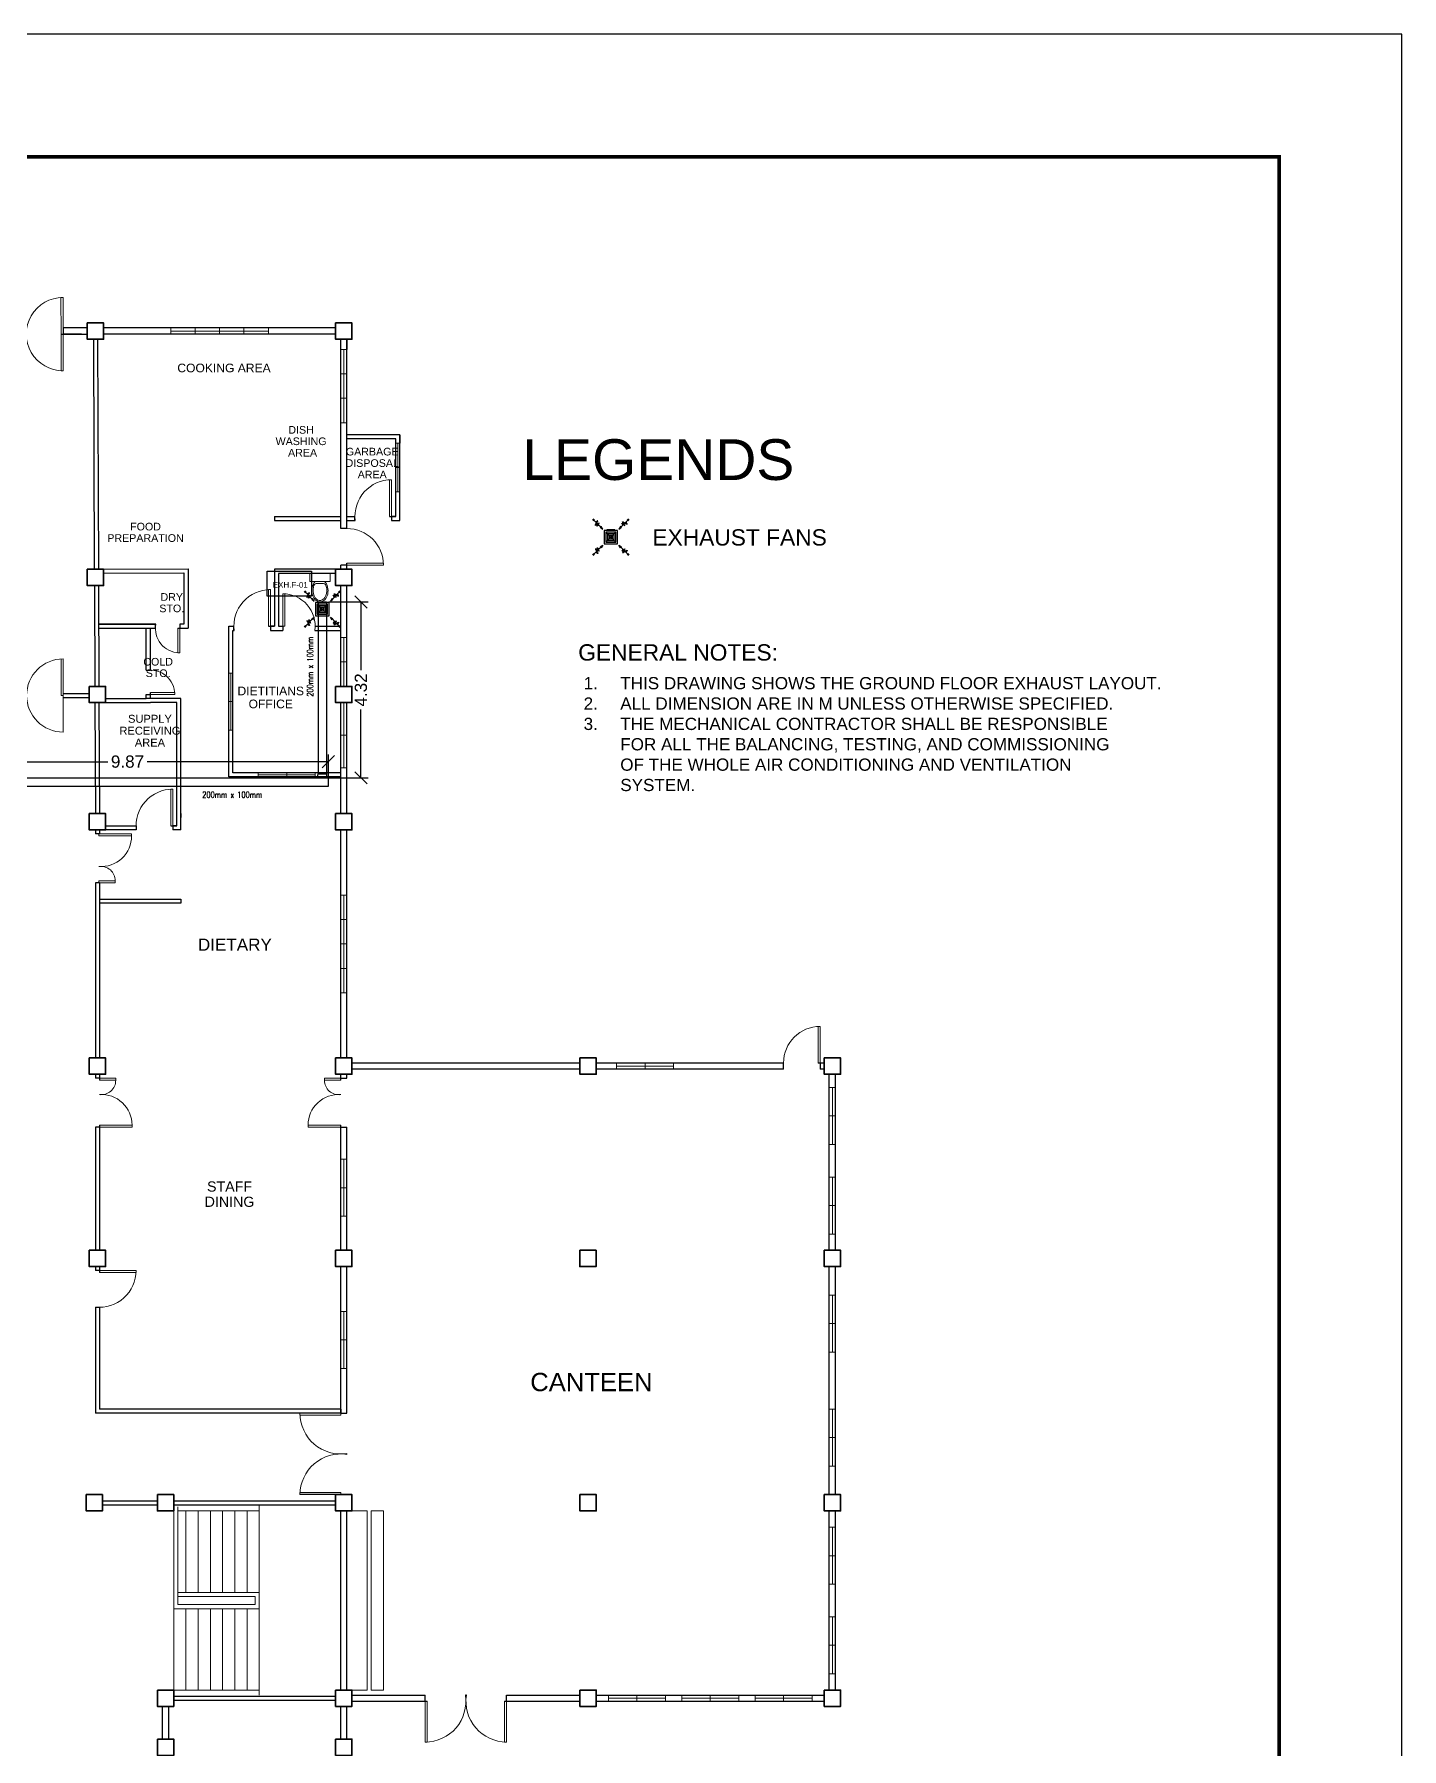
# Model space of a CAD drawing. Header units: millimetres. Extents: x 116 to 538, y 77 to 149.
# Drawn here: x 181.85 to 215.43, y 106.48 to 148.59 of the extents above; entities that cross this region are included whole.
import ezdxf

# ---------------------------------------------------------------- set-up
doc = ezdxf.new("R2010")
doc.units = ezdxf.units.MM
doc.header["$MEASUREMENT"] = 0
for name, color, linetype in [('.1', 1, 'Continuous'), ('AIR', 7, 'Continuous'), ('AIR-00', 8, 'Continuous'), ('AIR-03', 30, 'Continuous'), ('dimen', 7, 'Continuous'), ('ducting label', 7, 'Continuous'), ('exhaust', 7, 'Continuous'), ('label', 7, 'Continuous'), ('Legends', 7, 'Continuous'), ('template', 7, 'Continuous')]:
    doc.layers.add(name, color=color, linetype=linetype)
doc.styles.add('Arch-Dim', font='simplex.shx', dxfattribs={"width": 0.75})
doc.styles.get("Standard").update_dxf_attribs({"font": 'arial.ttf'})
doc.styles.add('SWISSLT175', font='swissl.ttf', dxfattribs={"height": 0.175})
doc.dimstyles.new('Copy of dimension', dxfattribs={"dimtxt": 0.3, "dimasz": 0.3, "dimexe": 0.18, "dimexo": 0.0625, "dimgap": 0.09, "dimtad": 0, "dimzin": 0, "dimdsep": 46, "dimtxsty": 'Standard', "dimblk": 'OBLIQUE', "dimcen": 0.09, "dimclrd": 256, "dimclre": 256, "dimclrt": 256, "dimadec": 0, "dimazin": 0, "dimtfac": 1, "dimtofl": 0, "dimtmove": 0, "dimatfit": 3, "dimldrblk": 'OBLIQUE', "dimfxl": 1, "dimtolj": 1, "dimtzin": 0, "dimarcsym": 0})

# ---------------------------------------------------------------- blocks, each defined once
blk = doc.blocks.new('GRILL-C-IN')
at = {"layer": 'AIR-00', "color": 7, "ltscale": 3}
for p, q in [((-0.623, 0.601), (-0.674, 0.651)), ((-0.601, 0.623), (-0.651, 0.674)), ((-0.637, 0.637), (-0.3, 0.3)), ((0.637, 0.637), (0.3, 0.3)), ((0.601, 0.623), (0.651, 0.674)), ((0.623, 0.601), (0.674, 0.651)), ((-0.623, -0.601), (-0.674, -0.651)), ((-0.601, -0.623), (-0.651, -0.674)), ((-0.637, -0.637), (-0.3, -0.3)), ((0.637, -0.637), (0.3, -0.3)), ((0.601, -0.623), (0.651, -0.674)), ((0.623, -0.601), (0.674, -0.651))]:
    blk.add_line(p, q, dxfattribs=at)
at = {"layer": 'AIR-00', "color": 7}
for p, q in [((-0.188, 0.187), (0.187, -0.188)), ((0.187, 0.187), (-0.188, -0.188))]:
    blk.add_line(p, q, dxfattribs=at)
at = {"layer": 'AIR-00', "color": 7, "ltscale": 3}
for points in [[(-0.362, 0.393), (-0.393, 0.362), (-0.3, 0.3)], [(0.393, 0.362), (0.362, 0.393), (0.3, 0.3)], [(-0.362, -0.393), (-0.393, -0.362), (-0.3, -0.3)], [(0.393, -0.362), (0.362, -0.393), (0.3, -0.3)]]:
    blk.add_lwpolyline(points, close=True, dxfattribs=at)
at = {"layer": 'AIR-00', "color": 7}
for points in [[(-0.188, -0.188), (0.187, -0.188), (0.187, 0.187), (-0.188, 0.187)], [(-0.125, -0.125), (0.125, -0.125), (0.125, 0.125), (-0.125, 0.125)], [(-0.062, -0.062), (0.062, -0.062), (0.062, 0.062), (-0.062, 0.062)]]:
    blk.add_lwpolyline(points, close=True, dxfattribs=at)
at = {"layer": 'AIR-00', "color": 7, "ltscale": 3}
for points in [[(-0.441, 0.441), (-0.512, 0.404), (-0.432, 0.514), (-0.568, 0.43), (-0.477, 0.6), (-0.561, 0.561)], [(0.441, 0.441), (0.404, 0.512), (0.514, 0.432), (0.43, 0.568), (0.6, 0.477), (0.561, 0.561)], [(-0.441, -0.441), (-0.512, -0.404), (-0.432, -0.514), (-0.568, -0.43), (-0.477, -0.6), (-0.561, -0.561)], [(0.441, -0.441), (0.404, -0.512), (0.514, -0.432), (0.43, -0.568), (0.6, -0.477), (0.561, -0.561)]]:
    blk.add_spline(points, degree=3, dxfattribs=at)
for points in [[(-0.3, 0.3), (-0.362, 0.393), (-0.393, 0.362)], [(0.3, 0.3), (0.393, 0.362), (0.362, 0.393)], [(-0.3, -0.3), (-0.362, -0.393), (-0.393, -0.362)], [(0.3, -0.3), (0.393, -0.362), (0.362, -0.393)]]:
    blk.add_solid(points, dxfattribs=at)
at = {"layer": 'AIR-03', "color": 7}
blk.add_lwpolyline([(-0.25, -0.25), (0.25, -0.25), (0.25, 0.25), (-0.25, 0.25)], close=True, dxfattribs=at)
blk = doc.blocks.new('_Oblique')
at = {"color": 0, "linetype": 'ByBlock', "lineweight": -2}
blk.add_line((-0.5, -0.5), (0.5, 0.5), dxfattribs=at)
blk = doc.blocks.new('*D33')
at = {"layer": 'Defpoints', "color": 0, "transparency": 16777216}
for p in [(189.069, 130.723), (179.2, 130.425), (189.069, 130.225)]:
    blk.add_point(p, dxfattribs=at)
at = {"layer": 'dimen', "lineweight": -2, "transparency": 16777216}
for p, q in [((179.2, 130.488), (179.2, 130.903)), ((179.2, 130.723), (183.655, 130.723)), ((189.069, 130.723), (184.614, 130.723)), ((189.069, 130.288), (189.069, 130.903))]:
    blk.add_line(p, q, dxfattribs=at)
at = {"layer": 'dimen', "lineweight": -2, "transparency": 16777216, "xscale": 0.3, "yscale": 0.3, "zscale": 0.3, "rotation": 180}
blk.add_blockref('_Oblique', (179.2, 130.723), dxfattribs=at)
at = {"layer": 'dimen', "lineweight": -2, "transparency": 16777216, "xscale": 0.3, "yscale": 0.3, "zscale": 0.3}
blk.add_blockref('_Oblique', (189.069, 130.723), dxfattribs=at)
at = {"layer": 'dimen', "transparency": 16777216, "insert": (184.135, 130.723), "char_height": 0.3, "attachment_point": 5}
blk.add_mtext('\\A1;9.87', dxfattribs=at)
blk = doc.blocks.new('*D34')
at = {"layer": 'Defpoints', "color": 0, "transparency": 16777216}
for p in [(189.02, 134.646), (189.867, 134.646), (189.02, 130.325)]:
    blk.add_point(p, dxfattribs=at)
at = {"layer": 'dimen', "lineweight": -2, "transparency": 16777216}
for p, q in [((189.082, 134.646), (190.047, 134.646)), ((189.867, 134.646), (189.867, 132.97)), ((189.867, 130.325), (189.867, 132.001)), ((189.082, 130.325), (190.047, 130.325))]:
    blk.add_line(p, q, dxfattribs=at)
at = {"layer": 'dimen', "lineweight": -2, "transparency": 16777216, "xscale": 0.3, "yscale": 0.3, "zscale": 0.3}
for p, rotation in [((189.867, 134.646), 90), ((189.867, 130.325), 270)]:
    blk.add_blockref('_Oblique', p, dxfattribs=dict(at, rotation=rotation))
at = {"layer": 'dimen', "transparency": 16777216, "insert": (189.867, 132.485), "char_height": 0.3, "attachment_point": 5, "rotation": 90}
blk.add_mtext('\\A1;4.32', dxfattribs=at)

msp = doc.modelspace()

# ---------------------------------------------------------------- linework, layer by layer
at = {"layer": '.1', "color": 0}
msp.add_line((215.428, 148.586), (116.152, 148.586), dxfattribs=at)
at = {"color": 8, "lineweight": 13}
for p, q in [((182.551, 142.124), (182.501, 142.124)), ((182.501, 142.124), (182.502, 141.224)), ((182.551, 141.224), (182.551, 142.124)), ((182.502, 141.224), (182.551, 141.224)), ((182.502, 140.323), (182.502, 141.223)), ((182.502, 141.223), (182.552, 141.223)), ((182.551, 141.273), (182.551, 141.174)), ((182.551, 141.174), (182.551, 140.324)), ((182.552, 141.223), (182.552, 140.323)), ((182.552, 140.323), (182.502, 140.323)), ((190.621, 137.648), (190.571, 137.648)), ((190.571, 137.648), (190.571, 136.748)), ((190.621, 136.748), (190.621, 137.648)), ((190.421, 135.598), (189.521, 135.598)), ((190.421, 135.548), (190.421, 135.598)), ((189.521, 135.548), (190.421, 135.548)), ((187.646, 134.948), (187.596, 134.948)), ((187.596, 134.948), (187.596, 134.048)), ((187.646, 134.048), (187.646, 134.948)), ((187.946, 134.048), (187.946, 134.848)), ((187.946, 134.848), (187.996, 134.848)), ((187.996, 134.848), (187.996, 134.048)), ((185.421, 133.998), (185.371, 133.998)), ((185.371, 133.398), (185.371, 133.998)), ((185.421, 133.998), (185.421, 133.398)), ((187.996, 134.048), (187.946, 134.048)), ((182.508, 132.349), (182.508, 133.249)), ((182.558, 133.249), (182.558, 132.349)), ((185.421, 133.398), (185.371, 133.398)), ((182.558, 132.349), (182.508, 132.349)), ((182.558, 132.299), (182.558, 132.399)), ((182.558, 132.349), (182.558, 131.449)), ((185.296, 132.423), (184.696, 132.423)), ((184.696, 132.373), (185.296, 132.373)), ((185.296, 132.373), (185.296, 132.423)), ((185.246, 130.048), (185.196, 130.048)), ((185.196, 130.048), (185.196, 129.148)), ((185.246, 129.148), (185.246, 130.048)), ((185.246, 129.148), (185.196, 129.148)), ((183.446, 128.15), (183.446, 128.148)), ((201.146, 124.223), (201.096, 124.223)), ((201.096, 124.223), (201.096, 123.323)), ((201.146, 123.323), (201.146, 124.223)), ((183.446, 118.225), (184.346, 118.225)), ((184.346, 118.175), (183.446, 118.175)), ((184.346, 118.225), (184.346, 118.175)), ((191.446, 107.648), (191.446, 106.648)), ((191.496, 106.648), (191.496, 107.648)), ((193.396, 106.648), (193.396, 107.648)), ((193.446, 107.648), (193.446, 106.648)), ((191.446, 106.648), (191.496, 106.648)), ((193.446, 106.648), (193.396, 106.648))]:
    msp.add_line(p, q, dxfattribs=at)
at = {"color": 8, "lineweight": 25}
for p, q in [((182.502, 141.223), (183.146, 141.223)), ((183.002, 141.373), (182.552, 141.373)), ((183.146, 141.373), (182.552, 141.373)), ((182.552, 141.373), (182.552, 141.223)), ((183.002, 141.223), (182.552, 141.223)), ((183.296, 141.098), (183.32, 135.448)), ((183.396, 141.099), (183.42, 135.448)), ((189.246, 141.373), (183.546, 141.373)), ((189.246, 141.223), (183.546, 141.223)), ((189.371, 136.448), (189.371, 141.098)), ((189.521, 136.448), (189.521, 141.098)), ((189.521, 141.098), (189.521, 140.848)), ((190.821, 138.748), (189.521, 138.748)), ((190.721, 138.648), (189.521, 138.648)), ((190.721, 136.748), (190.721, 138.648)), ((190.821, 136.648), (190.821, 138.748)), ((187.746, 136.748), (189.371, 136.748)), ((187.746, 136.748), (187.746, 136.649)), ((187.746, 136.649), (189.371, 136.648)), ((189.521, 136.448), (189.371, 136.448)), ((189.521, 136.748), (189.721, 136.748)), ((189.521, 136.648), (189.726, 136.648)), ((189.721, 136.648), (189.721, 136.748)), ((190.571, 136.748), (190.721, 136.748)), ((190.721, 136.748), (190.621, 136.748)), ((190.621, 136.748), (190.621, 136.648)), ((190.621, 136.648), (190.821, 136.648)), ((189.521, 135.448), (189.521, 135.598)), ((183.42, 135.448), (185.621, 135.457)), ((183.546, 135.349), (185.521, 135.357)), ((185.521, 135.357), (185.521, 134.098)), ((185.621, 135.457), (185.621, 133.998)), ((189.246, 135.448), (187.746, 135.448)), ((187.746, 135.448), (187.746, 134.048)), ((189.246, 135.348), (187.846, 135.348)), ((187.846, 135.348), (187.846, 134.048)), ((189.371, 135.448), (189.371, 135.548)), ((189.521, 135.548), (189.371, 135.548)), ((183.322, 135.048), (183.332, 132.573)), ((183.422, 135.048), (183.432, 132.573)), ((183.422, 135.048), (183.426, 134.098)), ((189.371, 132.573), (189.371, 135.048)), ((189.521, 132.573), (189.521, 135.048)), ((183.426, 134.098), (184.829, 134.098)), ((184.829, 134.098), (183.426, 134.098)), ((183.426, 133.998), (184.821, 133.998)), ((184.596, 132.973), (184.596, 133.998)), ((184.696, 132.973), (184.696, 133.998)), ((184.821, 133.998), (184.821, 134.098)), ((185.371, 133.998), (185.621, 133.998)), ((185.521, 134.098), (185.421, 134.098)), ((185.521, 134.098), (185.421, 134.098)), ((185.421, 134.098), (185.421, 133.998)), ((186.621, 130.348), (186.621, 134.048)), ((186.621, 134.048), (186.746, 134.048)), ((186.721, 130.448), (186.721, 133.948)), ((186.721, 133.948), (186.751, 133.948)), ((186.721, 133.948), (186.751, 133.948)), ((186.746, 133.948), (186.746, 134.048)), ((187.746, 134.048), (187.646, 134.048)), ((187.646, 134.048), (187.646, 133.948)), ((187.646, 133.948), (187.946, 133.948)), ((187.846, 134.048), (187.946, 134.048)), ((187.946, 134.048), (187.946, 133.948)), ((188.739, 133.948), (189.371, 133.948)), ((188.746, 134.048), (189.371, 134.048)), ((184.596, 132.973), (184.696, 132.973)), ((182.558, 132.399), (183.196, 132.399)), ((182.558, 132.299), (183.196, 132.299)), ((183.596, 132.273), (184.596, 132.273)), ((184.596, 132.273), (184.596, 132.373)), ((184.596, 132.273), (184.596, 132.373)), ((184.596, 132.373), (184.696, 132.373)), ((184.696, 132.273), (184.596, 132.273)), ((184.696, 132.273), (184.696, 132.423)), ((185.446, 132.273), (184.696, 132.273)), ((185.446, 129.048), (185.446, 132.273)), ((183.334, 132.173), (183.346, 129.448)), ((183.434, 132.173), (183.435, 132.023)), ((183.434, 132.173), (183.446, 129.449)), ((183.596, 132.173), (184.696, 132.173)), ((185.346, 132.173), (184.696, 132.173)), ((185.346, 129.148), (185.346, 132.173)), ((189.371, 129.448), (189.371, 132.173)), ((189.521, 129.448), (189.521, 132.173)), ((189.371, 130.348), (186.621, 130.348)), ((189.371, 130.448), (186.721, 130.448)), ((189.371, 129.448), (189.371, 130.398)), ((183.346, 129.048), (183.346, 128.948)), ((183.446, 128.948), (183.346, 128.948)), ((183.446, 129.048), (183.446, 128.948)), ((183.596, 129.148), (184.346, 129.148)), ((184.351, 129.048), (183.596, 129.048)), ((184.346, 129.148), (184.346, 129.048)), ((185.346, 129.148), (185.246, 129.148)), ((185.246, 129.148), (185.246, 129.048)), ((185.446, 129.048), (185.246, 129.048)), ((189.371, 123.448), (189.371, 129.048)), ((189.371, 128.898), (189.371, 129.048)), ((189.521, 123.448), (189.521, 129.048)), ((189.521, 128.948), (189.521, 129.048)), ((183.346, 127.748), (183.346, 123.448)), ((183.446, 127.748), (183.346, 127.748)), ((183.446, 127.748), (183.446, 123.448)), ((183.446, 127.349), (185.446, 127.349)), ((185.446, 127.249), (183.446, 127.249)), ((185.446, 127.349), (185.446, 127.249)), ((183.346, 123.048), (183.346, 122.948)), ((183.446, 122.948), (183.346, 122.948)), ((183.446, 123.048), (183.446, 122.898)), ((183.446, 123.048), (183.446, 122.948)), ((189.371, 122.898), (189.371, 123.048)), ((189.371, 122.948), (189.521, 122.948)), ((189.521, 122.948), (189.521, 123.048)), ((195.246, 123.323), (189.646, 123.323)), ((195.246, 123.173), (189.646, 123.173)), ((200.246, 123.323), (195.646, 123.323)), ((200.246, 123.173), (195.646, 123.173)), ((200.246, 123.173), (200.246, 123.323)), ((201.246, 123.323), (201.146, 123.323)), ((201.146, 123.323), (201.146, 123.173)), ((201.246, 123.173), (201.146, 123.173)), ((201.371, 118.723), (201.371, 123.048)), ((201.521, 118.723), (201.521, 123.048)), ((183.346, 121.748), (183.346, 118.725)), ((183.446, 121.748), (183.346, 121.748)), ((183.446, 121.798), (183.446, 118.725)), ((189.371, 118.723), (189.371, 121.798)), ((189.371, 121.748), (189.521, 121.748)), ((189.521, 118.723), (189.521, 121.748)), ((183.346, 118.325), (183.346, 118.225)), ((183.446, 118.325), (183.446, 118.225)), ((189.371, 114.723), (189.371, 118.323)), ((189.521, 114.723), (189.521, 118.323)), ((201.371, 112.723), (201.371, 118.323)), ((201.521, 112.723), (201.521, 118.323)), ((183.446, 118.225), (183.346, 118.225)), ((183.346, 117.33), (183.346, 114.723)), ((183.346, 117.325), (183.446, 117.325)), ((183.446, 117.325), (183.446, 114.823)), ((189.371, 114.823), (183.446, 114.823)), ((189.371, 114.723), (183.446, 114.723)), ((189.371, 114.723), (189.521, 114.723)), ((183.521, 112.573), (184.871, 112.573)), ((183.521, 112.473), (184.871, 112.473)), ((185.271, 112.573), (189.246, 112.573)), ((185.271, 112.473), (189.246, 112.473)), ((189.371, 107.923), (189.371, 112.323)), ((189.521, 107.923), (189.521, 112.323)), ((201.371, 107.923), (201.371, 112.323)), ((201.521, 107.923), (201.521, 112.323)), ((189.646, 107.798), (191.446, 107.798)), ((191.446, 107.648), (191.446, 107.798)), ((193.446, 107.798), (195.246, 107.798)), ((193.446, 107.648), (193.446, 107.798)), ((195.646, 107.798), (201.246, 107.798)), ((184.996, 106.721), (184.996, 107.523)), ((185.146, 106.721), (185.146, 107.523)), ((185.271, 107.773), (189.246, 107.773)), ((185.271, 107.673), (189.246, 107.673)), ((189.371, 106.721), (189.371, 107.523)), ((189.521, 106.721), (189.521, 107.523)), ((189.646, 107.648), (191.496, 107.648)), ((193.396, 107.648), (195.246, 107.648)), ((195.646, 107.648), (201.246, 107.648))]:
    msp.add_line(p, q, dxfattribs=at)
at = {"color": 8, "lineweight": 9}
for p, q in [((186.396, 141.373), (185.196, 141.373)), ((185.196, 141.373), (185.196, 141.223)), ((187.596, 141.298), (185.196, 141.298)), ((185.796, 141.373), (185.796, 141.223)), ((186.396, 141.373), (186.396, 141.223)), ((186.396, 141.223), (187.596, 141.223)), ((186.996, 141.223), (186.996, 141.373)), ((187.596, 141.223), (187.596, 141.373)), ((189.521, 140.848), (189.371, 140.848)), ((189.371, 140.848), (189.371, 140.248)), ((189.446, 139.048), (189.446, 140.848)), ((189.371, 140.248), (189.521, 140.248)), ((189.521, 140.248), (189.521, 139.648)), ((189.521, 139.648), (189.371, 139.648)), ((189.371, 139.648), (189.371, 139.048)), ((189.371, 139.048), (189.521, 139.048)), ((190.821, 138.548), (190.721, 138.548)), ((190.721, 138.548), (190.721, 137.348)), ((190.771, 138.548), (190.771, 137.348)), ((190.721, 137.948), (190.821, 137.948)), ((190.721, 137.348), (190.821, 137.348)), ((188.611, 135.348), (188.611, 135.148)), ((189.111, 135.348), (188.611, 135.348)), ((188.611, 135.148), (189.111, 135.148)), ((189.111, 135.148), (189.111, 135.348)), ((188.77, 135.098), (188.951, 135.098)), ((189.521, 133.773), (189.371, 133.773)), ((189.446, 133.773), (189.446, 132.573)), ((189.521, 132.573), (189.521, 133.773)), ((189.521, 133.173), (189.371, 133.173)), ((186.621, 132.198), (186.621, 132.898)), ((186.621, 132.898), (186.721, 132.898)), ((186.671, 132.898), (186.671, 131.498)), ((186.721, 132.898), (186.721, 131.498)), ((186.621, 132.198), (186.721, 132.198)), ((189.446, 132.173), (189.446, 130.573)), ((189.521, 132.173), (189.521, 130.573)), ((186.721, 131.498), (186.621, 131.498)), ((189.521, 131.373), (189.371, 131.373)), ((189.521, 130.573), (189.371, 130.573)), ((187.346, 130.348), (187.346, 130.448)), ((188.746, 130.398), (187.346, 130.398)), ((188.746, 130.348), (187.346, 130.348)), ((188.046, 130.448), (188.746, 130.448)), ((188.046, 130.448), (188.046, 130.348)), ((188.746, 130.448), (188.746, 130.348)), ((189.371, 126.248), (189.371, 127.448)), ((189.371, 127.448), (189.521, 127.448)), ((189.446, 127.448), (189.446, 125.048)), ((189.371, 126.848), (189.521, 126.848)), ((189.521, 126.248), (189.371, 126.248)), ((189.521, 126.248), (189.521, 125.048)), ((189.521, 125.648), (189.371, 125.648)), ((189.521, 125.048), (189.371, 125.048)), ((196.146, 123.323), (196.146, 123.173)), ((196.146, 123.248), (197.546, 123.248)), ((196.146, 123.173), (197.546, 123.173)), ((196.846, 123.173), (196.846, 123.323)), ((197.546, 123.173), (197.546, 123.323)), ((201.521, 122.723), (201.371, 122.723)), ((201.446, 121.323), (201.446, 122.723)), ((201.371, 122.023), (201.521, 122.023)), ((201.371, 121.323), (201.521, 121.323)), ((189.521, 120.961), (189.371, 120.961)), ((189.446, 119.561), (189.446, 120.961)), ((201.371, 120.523), (201.521, 120.523)), ((201.446, 120.523), (201.446, 119.123)), ((189.371, 120.261), (189.521, 120.261)), ((189.521, 120.223), (189.521, 119.923)), ((201.361, 120.223), (201.361, 119.923)), ((189.521, 119.823), (189.521, 119.123)), ((201.361, 119.823), (201.361, 119.123)), ((201.371, 119.823), (201.521, 119.823)), ((189.371, 119.561), (189.521, 119.561)), ((189.521, 119.023), (189.521, 118.723)), ((201.521, 119.123), (201.371, 119.123)), ((189.521, 118.323), (189.521, 118.023)), ((189.521, 117.923), (189.521, 117.223)), ((201.521, 117.623), (201.371, 117.623)), ((201.446, 116.223), (201.446, 117.623)), ((189.521, 117.223), (189.371, 117.223)), ((189.446, 115.823), (189.446, 117.223)), ((189.521, 117.123), (189.521, 116.823)), ((201.361, 117.123), (201.361, 116.823)), ((201.371, 116.923), (201.521, 116.923)), ((189.371, 116.523), (189.521, 116.523)), ((189.521, 116.423), (189.521, 116.123)), ((201.361, 116.423), (201.361, 116.123)), ((201.371, 116.223), (201.521, 116.223)), ((189.371, 115.823), (189.521, 115.823)), ((189.521, 116.023), (189.521, 115.323)), ((189.521, 115.223), (189.521, 114.923)), ((201.371, 114.823), (201.521, 114.823)), ((201.446, 114.823), (201.446, 113.423)), ((201.371, 114.123), (201.521, 114.123)), ((201.521, 113.423), (201.371, 113.423)), ((185.371, 112.323), (185.371, 112.423)), ((187.371, 112.448), (187.371, 112.323)), ((185.271, 109.923), (185.271, 112.323)), ((185.371, 110.023), (185.371, 112.323)), ((187.371, 112.323), (185.371, 112.323)), ((185.571, 112.323), (185.571, 110.323)), ((185.871, 112.323), (185.871, 110.323)), ((186.171, 112.323), (186.171, 110.323)), ((186.471, 112.323), (186.471, 110.323)), ((186.771, 112.323), (186.771, 110.323)), ((187.071, 112.323), (187.071, 110.323)), ((187.371, 112.323), (187.371, 110.323)), ((190.021, 112.323), (189.646, 112.323)), ((190.021, 107.923), (190.021, 112.323)), ((190.121, 107.923), (190.121, 112.323)), ((190.121, 112.323), (190.421, 112.323)), ((190.421, 112.323), (190.421, 107.923)), ((201.521, 111.923), (201.371, 111.923)), ((201.446, 110.523), (201.446, 111.923)), ((201.371, 111.223), (201.521, 111.223)), ((187.071, 110.323), (185.371, 110.323)), ((187.071, 110.323), (187.371, 110.323)), ((187.371, 110.223), (187.371, 110.323)), ((201.371, 110.523), (201.521, 110.523)), ((187.071, 109.923), (185.271, 109.923)), ((185.271, 109.923), (185.271, 107.923)), ((187.071, 110.223), (185.371, 110.223)), ((187.071, 110.023), (185.371, 110.023)), ((185.571, 109.923), (185.571, 107.923)), ((185.871, 109.923), (185.871, 107.923)), ((186.171, 109.923), (186.171, 107.923)), ((186.471, 109.923), (186.471, 107.923)), ((186.771, 109.923), (186.771, 107.923)), ((187.071, 110.223), (187.271, 110.223)), ((187.071, 110.023), (187.271, 110.023)), ((187.071, 109.923), (187.071, 107.923)), ((187.071, 109.923), (187.371, 109.923)), ((187.271, 110.023), (187.271, 110.223)), ((187.371, 110.023), (187.371, 110.223)), ((187.371, 109.923), (187.371, 110.023)), ((187.371, 109.923), (187.371, 107.923)), ((201.371, 109.723), (201.521, 109.723)), ((201.446, 109.723), (201.446, 108.323)), ((201.371, 109.023), (201.521, 109.023)), ((201.521, 108.323), (201.371, 108.323)), ((187.371, 107.923), (185.271, 107.923)), ((187.371, 107.798), (187.371, 107.923)), ((189.521, 107.923), (190.021, 107.923)), ((190.421, 107.923), (190.121, 107.923)), ((195.946, 107.648), (195.946, 107.798)), ((196.646, 107.798), (196.646, 107.648)), ((197.346, 107.798), (197.346, 107.648)), ((197.346, 107.798), (197.746, 107.798)), ((197.746, 107.648), (197.746, 107.798)), ((198.446, 107.798), (198.446, 107.648)), ((199.146, 107.798), (199.146, 107.648)), ((199.546, 107.648), (199.546, 107.798)), ((200.246, 107.798), (200.246, 107.648)), ((200.946, 107.798), (200.946, 107.648)), ((197.346, 107.723), (195.946, 107.723)), ((199.146, 107.723), (197.746, 107.723)), ((200.946, 107.723), (199.546, 107.723))]:
    msp.add_line(p, q, dxfattribs=at)
at = {"color": 8, "lineweight": -2}
for p, q in [((190.821, 138.748), (190.821, 138.548)), ((189.726, 136.648), (189.721, 136.648)), ((185.521, 135.457), (185.521, 135.457)), ((186.751, 133.948), (186.746, 133.948)), ((187.596, 134.048), (187.746, 134.048)), ((184.596, 133.115), (184.596, 133.123)), ((183.334, 132.173), (183.335, 132.073)), ((185.446, 129.449), (185.446, 129.349)), ((185.196, 129.148), (185.346, 129.148)), ((201.246, 123.323), (201.096, 123.323)), ((201.361, 119.023), (201.361, 118.723)), ((183.446, 118.325), (183.446, 118.175)), ((201.361, 118.323), (201.361, 118.023)), ((201.361, 117.923), (201.361, 117.223)), ((183.346, 117.33), (183.346, 117.325)), ((201.361, 116.023), (201.361, 115.323)), ((201.361, 115.223), (201.361, 114.923)), ((183.446, 114.723), (183.346, 114.723)), ((189.371, 114.723), (188.371, 114.723)), ((189.371, 114.823), (189.371, 114.723)), ((189.371, 112.723), (188.371, 112.723)), ((192.434, 107.798), (192.457, 107.798)), ((192.457, 107.798), (192.434, 107.798))]:
    msp.add_line(p, q, dxfattribs=at)
at = {"color": 8, "lineweight": 35}
for points in [[(183.146, 141.498), (183.546, 141.498), (183.546, 141.098), (183.146, 141.098)], [(189.246, 141.498), (189.646, 141.498), (189.646, 141.098), (189.246, 141.098)], [(183.146, 135.448), (183.546, 135.448), (183.546, 135.048), (183.146, 135.048)], [(189.246, 135.448), (189.646, 135.448), (189.646, 135.048), (189.246, 135.048)], [(183.196, 132.573), (183.596, 132.573), (183.596, 132.173), (183.196, 132.173)], [(189.246, 132.573), (189.646, 132.573), (189.646, 132.173), (189.246, 132.173)], [(183.196, 129.448), (183.596, 129.448), (183.596, 129.048), (183.196, 129.048)], [(189.246, 129.448), (189.646, 129.448), (189.646, 129.048), (189.246, 129.048)], [(183.196, 123.448), (183.596, 123.448), (183.596, 123.048), (183.196, 123.048)], [(189.246, 123.448), (189.646, 123.448), (189.646, 123.048), (189.246, 123.048)], [(195.246, 123.448), (195.646, 123.448), (195.646, 123.048), (195.246, 123.048)], [(201.246, 123.448), (201.646, 123.448), (201.646, 123.048), (201.246, 123.048)], [(183.196, 118.725), (183.596, 118.725), (183.596, 118.325), (183.196, 118.325)], [(189.246, 118.723), (189.646, 118.723), (189.646, 118.323), (189.246, 118.323)], [(195.241, 118.723), (195.641, 118.723), (195.641, 118.323), (195.241, 118.323)], [(201.246, 118.723), (201.646, 118.723), (201.646, 118.323), (201.246, 118.323)], [(183.121, 112.723), (183.521, 112.723), (183.521, 112.323), (183.121, 112.323)], [(184.871, 112.723), (185.271, 112.723), (185.271, 112.323), (184.871, 112.323)], [(189.246, 112.723), (189.646, 112.723), (189.646, 112.323), (189.246, 112.323)], [(195.246, 112.723), (195.646, 112.723), (195.646, 112.323), (195.246, 112.323)], [(201.246, 112.723), (201.646, 112.723), (201.646, 112.323), (201.246, 112.323)], [(184.871, 107.923), (185.271, 107.923), (185.271, 107.523), (184.871, 107.523)], [(189.246, 107.923), (189.646, 107.923), (189.646, 107.523), (189.246, 107.523)], [(195.246, 107.923), (195.646, 107.923), (195.646, 107.523), (195.246, 107.523)], [(201.246, 107.923), (201.646, 107.923), (201.646, 107.523), (201.246, 107.523)], [(184.871, 106.721), (185.271, 106.721), (185.271, 106.321), (184.871, 106.321)], [(189.246, 106.721), (189.646, 106.721), (189.646, 106.321), (189.246, 106.321)]]:
    msp.add_lwpolyline(points, close=True, dxfattribs=at)
at = {"color": 8, "lineweight": 9}
for points in [[(185.196, 141.373), (187.596, 141.373), (187.596, 141.223), (185.196, 141.223)], [(189.371, 140.848), (189.521, 140.848), (189.521, 139.048), (189.371, 139.048)], [(190.721, 138.548), (190.821, 138.548), (190.821, 137.348), (190.721, 137.348)], [(189.371, 133.773), (189.521, 133.773), (189.521, 132.574), (189.371, 132.574)], [(186.621, 132.898), (186.721, 132.898), (186.721, 131.498), (186.621, 131.498)], [(189.371, 132.173), (189.521, 132.173), (189.521, 130.573), (189.371, 130.573)], [(187.346, 130.448), (188.746, 130.448), (188.746, 130.348), (187.346, 130.348)], [(189.371, 127.448), (189.521, 127.448), (189.521, 125.048), (189.371, 125.048)], [(196.146, 123.323), (197.546, 123.323), (197.546, 123.173), (196.146, 123.173)], [(201.371, 122.723), (201.521, 122.723), (201.521, 121.323), (201.371, 121.323)], [(189.371, 120.961), (189.521, 120.961), (189.521, 119.561), (189.371, 119.561)], [(201.371, 120.523), (201.521, 120.523), (201.521, 119.123), (201.371, 119.123)], [(201.361, 117.623), (201.521, 117.623), (201.521, 116.223), (201.361, 116.223)], [(189.371, 117.223), (189.521, 117.223), (189.521, 115.823), (189.371, 115.823)], [(201.371, 114.823), (201.521, 114.823), (201.521, 113.423), (201.371, 113.423)], [(201.371, 111.923), (201.521, 111.923), (201.521, 110.523), (201.371, 110.523)], [(201.371, 109.723), (201.521, 109.723), (201.521, 108.323), (201.371, 108.323)], [(195.946, 107.798), (197.346, 107.798), (197.346, 107.648), (195.946, 107.648)], [(197.746, 107.798), (199.146, 107.798), (199.146, 107.648), (197.746, 107.648)], [(199.546, 107.798), (200.946, 107.798), (200.946, 107.648), (199.546, 107.648)]]:
    msp.add_lwpolyline(points, close=True, dxfattribs=at)
at = {"color": 8, "lineweight": 13, "ltscale": 0.03}
for points in [[(183.435, 128.898), (183.435, 128.948), (184.235, 128.948), (184.235, 128.898)], [(183.435, 127.748), (183.435, 127.798), (183.835, 127.798), (183.835, 127.748)], [(183.446, 122.948), (183.446, 122.898), (183.846, 122.898), (183.846, 122.948)], [(189.371, 122.948), (189.371, 122.898), (188.971, 122.898), (188.971, 122.948)], [(183.446, 121.798), (183.446, 121.748), (184.246, 121.748), (184.246, 121.798)], [(189.371, 121.798), (189.371, 121.748), (188.571, 121.748), (188.571, 121.798)]]:
    msp.add_lwpolyline(points, close=True, dxfattribs=at)
at = {"color": 8, "lineweight": 13}
msp.add_lwpolyline([(189.371, 112.723), (189.371, 112.773), (188.371, 112.773), (188.371, 112.723, -0.459034), (189.521, 113.711), (189.521, 113.734), (189.521, 113.711), (189.521, 113.734, -0.459034), (188.371, 114.723), (188.371, 114.673), (189.371, 114.673), (189.371, 114.723)], format="xyb", dxfattribs=at)
for centre, radius, start, end in [((182.551, 141.224), 0.9, 90, 270.0009), ((190.621, 136.748), 0.9, 90, 186.3794), ((189.521, 135.548), 0.9, 0, 90), ((187.646, 134.048), 0.9, 90, 186.3794), ((187.946, 134.048), 0.8, 352.8192, 90), ((185.421, 133.998), 0.601, 170.4143, 267.6141), ((182.558, 132.349), 0.9, 90, 270), ((184.696, 132.373), 0.6, 0, 99.5941), ((185.246, 129.148), 0.9, 90, 186.3794), ((201.146, 123.323), 0.9, 90, 180), ((183.446, 118.225), 0.9, 263.6206, 0), ((191.446, 107.648), 1, 270, 8.6269), ((193.446, 107.648), 1, 171.3731, 270)]:
    msp.add_arc(centre, radius, start, end, dxfattribs=at)
at = {"color": 8, "lineweight": 9}
for centre, start, end in [((188.77, 135.048), 90, 151.8499), ((188.951, 135.048), 28.0084, 90)]:
    msp.add_arc(centre, 0.05, start, end, dxfattribs=at)
at = {"color": 8, "lineweight": 13, "ltscale": 0.03}
for centre, radius, start, end in [((183.483, 128.898), 0.752, 266.3048, 0), ((183.481, 127.798), 0.353, 0, 97.6281), ((183.493, 122.898), 0.353, 262.3719, 0), ((183.494, 121.798), 0.752, 0, 93.6952), ((189.322, 121.798), 0.752, 86.3048, 180), ((189.324, 122.898), 0.353, 180, 277.6281)]:
    msp.add_arc(centre, radius, start, end, dxfattribs=at)
at = {"color": 8, "lineweight": 20}
msp.add_ellipse((188.861, 134.923), major_axis=(0, 0.275), ratio=0.727273, start_param=0.612555, end_param=5.670631, dxfattribs=at)
msp.add_open_spline([(188.726, 135.072), (188.717, 135.056), (188.71, 135.038), (188.683, 134.946), (188.688, 134.859), (188.746, 134.728), (188.796, 134.686), (188.894, 134.673), (188.946, 134.699), (189.02, 134.81), (189.038, 134.894), (189.022, 135.007), (189.011, 135.042), (188.995, 135.072)], degree=3, knots=[0.937253, 0.937253, 0.937253, 0.937253, 1.185372, 1.185372, 2.113864, 2.113864, 3.042356, 3.042356, 3.970847, 3.970847, 4.899339, 4.899339, 5.346062, 5.346062, 5.346062, 5.346062], dxfattribs=at)
at = {"layer": 'exhaust'}
for p, q in [((195.905, 136.424), (196.105, 136.424)), ((188.82, 134.646), (188.82, 130.425)), ((188.82, 134.646), (189.02, 134.646)), ((189.02, 134.646), (189.02, 130.325)), ((172.996, 130.325), (189.069, 130.325)), ((172.996, 130.125), (189.069, 130.125)), ((188.82, 130.425), (189.02, 130.425)), ((189.069, 130.125), (189.069, 130.325))]:
    msp.add_line(p, q, dxfattribs=at)
msp.add_arc((188.72, 130.425), 0.1, 270, 0, dxfattribs=at)
at = {"layer": 'Legends'}
msp.add_lwpolyline([(187.561, 135.398), (188.652, 135.398), (188.652, 134.786), (187.561, 134.786)], close=True, dxfattribs=at)
at = {"layer": 'template'}
msp.add_line((215.428, 78.19), (215.428, 148.586), dxfattribs=at)
at = {"layer": 'template', "linetype": 'Continuous', "const_width": 0.0853}
msp.add_lwpolyline([(122.169, 81.198), (212.42, 81.198), (212.42, 145.577), (122.169, 145.577)], close=True, dxfattribs=at)

# ---------------------------------------------------------------- block references
at = {"layer": 'AIR', "xscale": 0.6658363358532475, "yscale": 0.6658363358532475, "zscale": 0.6658363358532475}
for p in [(196.005, 136.237), (188.92, 134.469)]:
    msp.add_blockref('GRILL-C-IN', p, dxfattribs=at)

# ---------------------------------------------------------------- texts
at = {"layer": 'ducting label', "color": 7, "linetype": 'Continuous', "lineweight": 25, "insert": (188.544, 132.32), "char_height": 0.15, "attachment_point": 1, "rotation": 90, "style": 'Arch-Dim'}
msp.add_mtext_dynamic_manual_height_columns('\\A1;200mm x 100mm', width=1.60667, gutter_width=1.011, heights=[0], dxfattribs=at)
at = {"layer": 'ducting label', "color": 7, "linetype": 'Continuous', "lineweight": 25, "insert": (185.971, 129.986), "char_height": 0.15, "attachment_point": 1, "style": 'Arch-Dim'}
msp.add_mtext_dynamic_manual_height_columns('\\A1;200mm x 100mm', width=1.58101, gutter_width=1.011, heights=[0], dxfattribs=at)
at = {"layer": 'label', "color": 8, "lineweight": -2, "ltscale": 0.4, "attachment_point": 5, "line_spacing_factor": 0.9, "style": 'SWISSLT175'}
for s, insert, char_height in [('COOKING AREA', (186.505, 140.39), 0.2125), ('DISH \\PWASHING\\P AREA', (188.398, 138.591), 0.1875), ('GARBAGE^JDISPOSAL^JAREA', (190.145, 138.056), 0.1875), ('FOOD \\PPREPARATION', (184.578, 136.354), 0.1875), ('DRY\\PSTO.', (185.222, 134.626), 0.1875), ('COLD\\PSTO.', (184.887, 133.035), 0.1875), ('DIETITIANS \\POFFICE', (187.653, 132.299), 0.2125), ('SUPPLY^JRECEIVING^JAREA', (184.686, 131.484), 0.195), ('STAFF ^JDINING', (186.641, 120.101), 0.25), ('CANTEEN', (195.528, 115.486), 0.45)]:
    msp.add_mtext(s, dxfattribs=dict(at, insert=insert, char_height=char_height))
at = {"layer": 'label', "color": 8, "lineweight": 25, "ltscale": 0.4, "insert": (186.772, 126.23), "char_height": 0.3, "attachment_point": 5, "line_spacing_factor": 0.9, "style": 'SWISSLT175'}
msp.add_mtext('DIETARY', dxfattribs=at)
at = {"layer": 'Legends', "attachment_point": 1}
for s, width, insert, char_height in [('LEGENDS', 9.67592, (193.835, 138.641), 1), ('EXHAUST FANS', 11.26859, (197.025, 136.431), 0.4), ('GENERAL NOTES:', 10.05204, (195.204, 133.606), 0.4), ('\\pxi-3,l4,t4;1.^ITHIS DRAWING SHOWS THE GROUND FLOOR EXHAUST LAYOUT.\\P2.^IALL DIMENSION ARE IN M UNLESS OTHERWISE SPECIFIED.\\P3.^ITHE MECHANICAL CONTRACTOR SHALL BE RESPONSIBLE FOR ALL THE BALANCING, TESTING, AND COMMISSIONING OF THE WHOLE AIR CONDITIONING AND VENTILATION SYSTEM.', 13.71234, (195.037, 132.801), 0.3)]:
    msp.add_mtext_dynamic_manual_height_columns(s, width=width, gutter_width=1, heights=[0], dxfattribs=dict(at, insert=insert, char_height=char_height))
at = {"layer": 'Legends', "linetype": 'Continuous', "lineweight": 25, "insert": (187.704, 135.135), "char_height": 0.14, "attachment_point": 1}
msp.add_mtext_dynamic_manual_height_columns('EXH.F-01', width=0.44811, gutter_width=1.011, heights=[0], dxfattribs=at)

# ---------------------------------------------------------------- dimensions: what is measured, and where the dimension line sits
at = {"layer": 'dimen'}
dim = msp.add_linear_dim(base=(189.867, 134.646), p1=(189.02, 130.325), p2=(189.02, 134.646), angle=90, dimstyle='Copy of dimension', dxfattribs=at)
dim.commit()
dim.dimension.update_dxf_attribs({"geometry": '*D34', "text_midpoint": (189.867, 132.485)})
dim = msp.add_linear_dim(base=(189.069, 130.723), p1=(179.2, 130.425), p2=(189.069, 130.225), dimstyle='Copy of dimension', dxfattribs=at)
dim.commit()
dim.dimension.update_dxf_attribs({"geometry": '*D33', "text_midpoint": (184.135, 130.723)})

doc.saveas('drawing.dxf')
